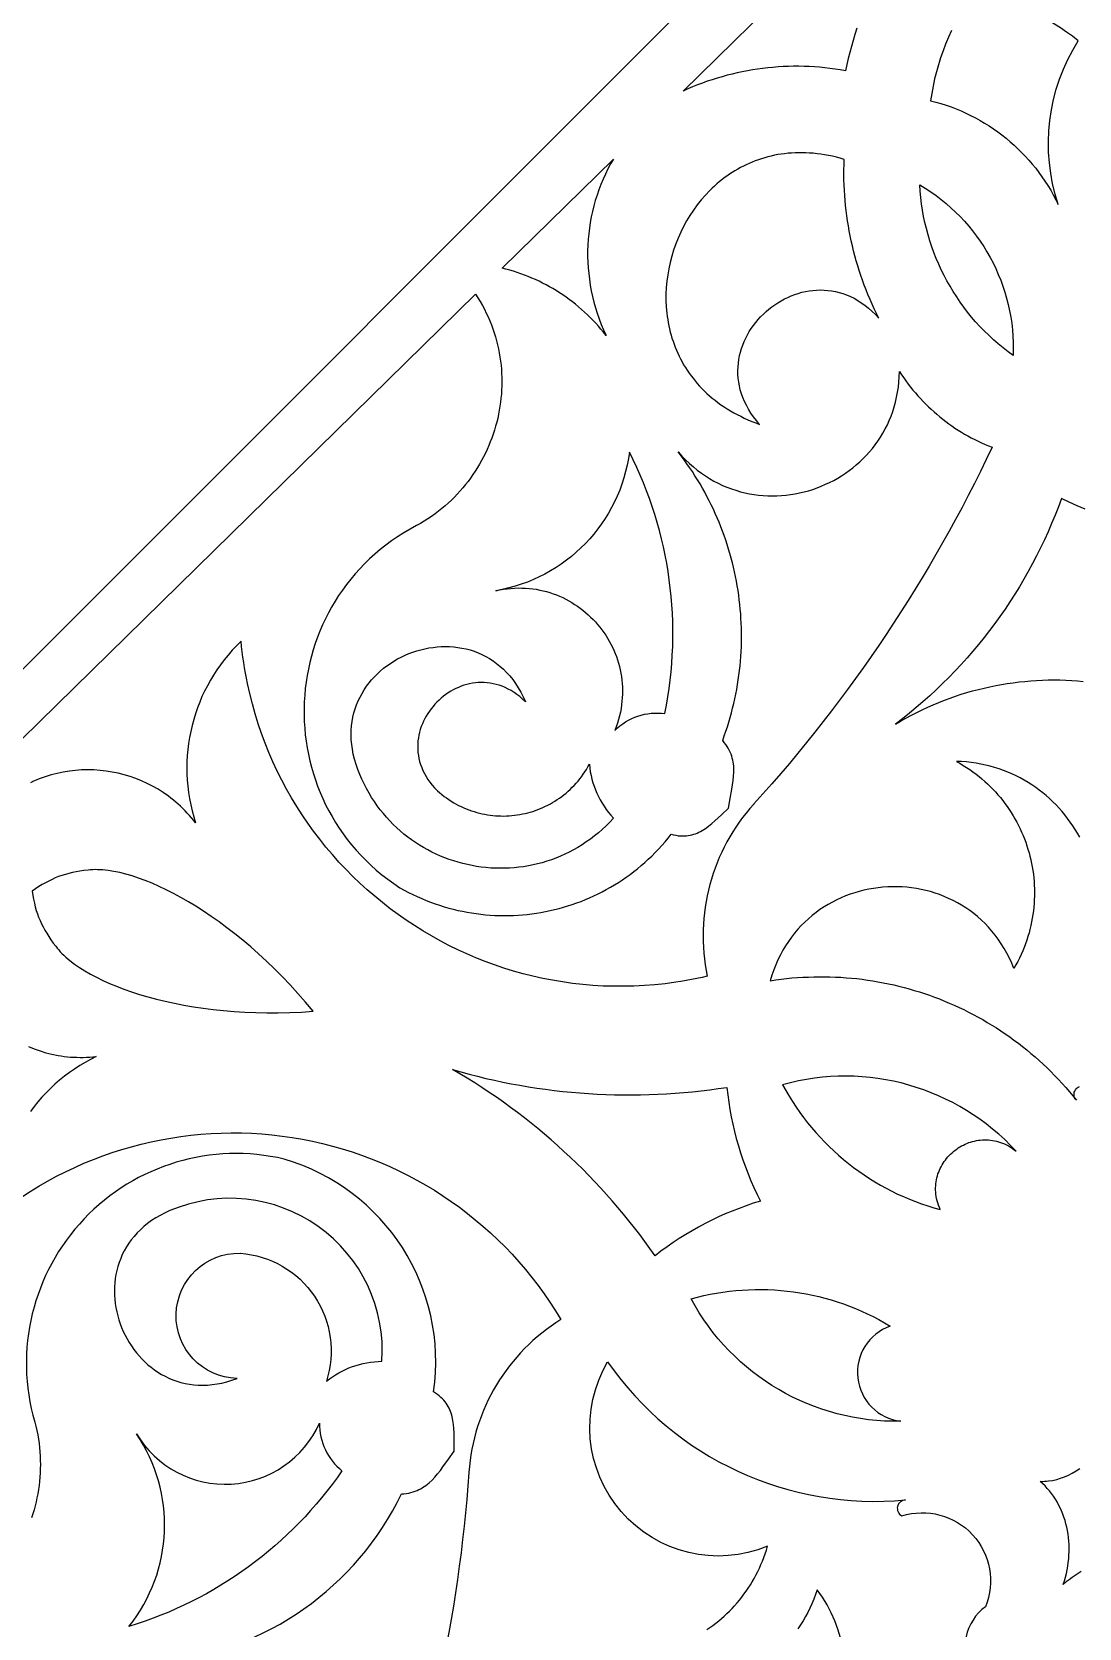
# Model space of a CAD drawing. Extents: x -3069 to -2029, y 258 to 1298.
# Drawn here: x -2711.5 to -2603.4, y 770.9 to 935.6 of the extents above; entities that cross this region are included whole.
import ezdxf

# ---------------------------------------------------------------- set-up
doc = ezdxf.new("R2010")
doc.units = 0
doc.layers.add('LAYER_1', color=18, linetype='CONTINUOUS')
doc.layers.add('LAYER_2', color=174, linetype='CONTINUOUS')

msp = doc.modelspace()

# ---------------------------------------------------------------- linework, layer by layer
at = {"layer": 'LAYER_1'}
for points in [[(-2626.33, 935.99), (-2626.53, 935.37), (-2626.72, 934.75), (-2626.9, 934.12), (-2627.07, 933.5), (-2627.22, 932.87), (-2627.37, 932.24), (-2627.51, 931.61), (-2628.04, 931.7), (-2628.58, 931.78), (-2629.11, 931.86), (-2629.64, 931.92), (-2630.18, 931.97), (-2630.72, 932.01), (-2631.25, 932.04), (-2631.79, 932.06), (-2632.32, 932.07), (-2632.86, 932.07), (-2633.39, 932.06), (-2633.93, 932.04), (-2634.46, 932), (-2635, 931.96), (-2635.53, 931.91), (-2636.06, 931.85), (-2636.59, 931.78), (-2637.12, 931.7), (-2637.64, 931.61), (-2638.17, 931.51), (-2638.69, 931.39), (-2639.21, 931.27), (-2639.73, 931.14), (-2640.25, 931), (-2640.76, 930.85), (-2641.27, 930.69), (-2641.78, 930.52), (-2642.29, 930.34), (-2642.79, 930.15), (-2643.29, 929.95), (-2643.78, 929.74), (-2644.28, 929.52), (-2619.84, 953.49)], [(-2723.44, 852.03), (-2665.72, 908.54), (-2665.47, 908.16), (-2665.24, 907.78), (-2665.01, 907.39), (-2664.8, 907), (-2664.61, 906.6), (-2664.42, 906.2), (-2664.24, 905.8), (-2664.08, 905.39), (-2663.93, 904.98), (-2663.79, 904.57), (-2663.66, 904.16), (-2663.55, 903.74), (-2663.44, 903.32), (-2663.35, 902.9), (-2663.26, 902.48), (-2663.19, 902.06), (-2663.13, 901.64), (-2663.08, 901.21), (-2663.05, 900.79), (-2663.02, 900.36), (-2663, 899.94), (-2663, 899.51), (-2663, 899.09), (-2663.02, 898.67), (-2663.05, 898.24), (-2663.09, 897.82), (-2663.14, 897.4), (-2663.19, 896.98), (-2663.26, 896.56), (-2663.34, 896.15), (-2663.43, 895.73), (-2663.53, 895.32), (-2663.64, 894.91), (-2663.77, 894.5), (-2663.9, 894.1), (-2664.04, 893.7), (-2664.19, 893.3), (-2664.35, 892.91), (-2664.52, 892.52), (-2664.7, 892.14), (-2664.89, 891.76), (-2665.09, 891.38), (-2665.3, 891.01), (-2665.52, 890.64), (-2665.75, 890.28), (-2665.98, 889.92), (-2666.23, 889.57), (-2666.49, 889.22), (-2666.75, 888.89), (-2667.03, 888.55), (-2667.31, 888.23), (-2667.6, 887.91), (-2667.9, 887.59), (-2668.21, 887.29), (-2668.53, 886.99), (-2668.86, 886.7), (-2669.2, 886.41), (-2669.54, 886.14), (-2669.9, 885.87), (-2670.26, 885.61), (-2670.63, 885.36), (-2671.01, 885.12), (-2671.4, 884.89), (-2671.8, 884.67), (-2672.47, 884.3), (-2673.13, 883.91), (-2673.77, 883.5), (-2674.39, 883.08), (-2674.99, 882.64), (-2675.57, 882.18), (-2676.13, 881.71), (-2676.66, 881.22), (-2677.18, 880.72), (-2677.68, 880.21), (-2678.15, 879.68), (-2678.61, 879.13), (-2679.05, 878.58), (-2679.46, 878.01), (-2679.86, 877.44), (-2680.23, 876.85), (-2680.58, 876.25), (-2680.92, 875.64), (-2681.23, 875.03), (-2681.52, 874.4), (-2681.79, 873.77), (-2682.04, 873.13), (-2682.27, 872.49), (-2682.48, 871.84), (-2682.67, 871.18), (-2682.83, 870.52), (-2682.98, 869.85), (-2683.11, 869.18), (-2683.21, 868.51), (-2683.3, 867.83), (-2683.36, 867.15), (-2683.4, 866.47), (-2683.42, 865.79), (-2683.42, 865.11), (-2683.4, 864.43), (-2683.36, 863.75), (-2683.3, 863.07), (-2683.21, 862.39), (-2683.11, 861.72), (-2682.98, 861.05), (-2682.83, 860.38), (-2682.66, 859.71), (-2682.47, 859.05), (-2682.26, 858.4), (-2682.03, 857.75), (-2681.77, 857.11), (-2681.5, 856.47), (-2681.2, 855.85), (-2680.88, 855.23), (-2680.54, 854.62), (-2680.18, 854.01), (-2679.8, 853.42), (-2679.4, 852.84), (-2678.97, 852.27), (-2678.52, 851.71), (-2678.06, 851.16), (-2677.57, 850.63), (-2677.05, 850.11), (-2676.52, 849.6), (-2675.97, 849.1), (-2675.39, 848.62), (-2674.79, 848.16), (-2674.17, 847.71), (-2673.53, 847.28), (-2673.08, 847.04), (-2672.64, 846.8), (-2672.19, 846.58), (-2671.74, 846.36), (-2671.28, 846.16), (-2670.82, 845.97), (-2670.36, 845.79), (-2669.89, 845.62), (-2669.43, 845.46), (-2668.96, 845.32), (-2668.49, 845.18), (-2668.02, 845.06), (-2667.54, 844.94), (-2667.07, 844.84), (-2666.59, 844.75), (-2666.12, 844.67), (-2665.64, 844.6), (-2665.16, 844.54), (-2664.68, 844.49), (-2664.2, 844.45), (-2663.72, 844.42), (-2663.24, 844.41), (-2662.76, 844.4), (-2662.28, 844.4), (-2661.8, 844.42), (-2661.33, 844.44), (-2660.85, 844.48), (-2660.37, 844.52), (-2659.9, 844.58), (-2659.43, 844.65), (-2658.96, 844.72), (-2658.49, 844.81), (-2658.02, 844.91), (-2657.55, 845.02), (-2657.09, 845.13), (-2656.63, 845.26), (-2656.17, 845.4), (-2655.72, 845.55), (-2655.27, 845.7), (-2654.82, 845.87), (-2654.37, 846.05), (-2653.93, 846.24), (-2653.49, 846.43), (-2653.06, 846.64), (-2652.63, 846.86), (-2652.21, 847.08), (-2651.79, 847.32), (-2651.37, 847.57), (-2650.96, 847.82), (-2650.55, 848.09), (-2650.15, 848.36), (-2649.76, 848.65), (-2649.37, 848.94), (-2648.98, 849.24), (-2648.61, 849.56), (-2648.23, 849.88), (-2647.87, 850.21), (-2647.51, 850.55), (-2647.16, 850.9), (-2646.81, 851.26), (-2646.47, 851.63), (-2646.14, 852.01), (-2645.82, 852.39), (-2645.5, 852.79), (-2645.26, 852.73), (-2645.02, 852.69), (-2644.79, 852.65), (-2644.57, 852.63), (-2644.35, 852.62), (-2644.14, 852.63), (-2643.94, 852.64), (-2643.74, 852.66), (-2643.55, 852.69), (-2643.36, 852.74), (-2643.17, 852.79), (-2642.99, 852.85), (-2642.82, 852.92), (-2642.64, 853), (-2642.47, 853.09), (-2642.3, 853.19), (-2641.97, 853.4), (-2641.64, 853.64), (-2641.32, 853.9), (-2640.99, 854.18), (-2640.32, 854.81), (-2639.6, 855.48), (-2639.42, 856.49), (-2639.24, 857.44), (-2639.16, 857.9), (-2639.1, 858.35), (-2639.06, 858.78), (-2639.04, 859.21), (-2639.04, 859.63), (-2639.05, 859.84), (-2639.08, 860.05), (-2639.11, 860.25), (-2639.15, 860.46), (-2639.2, 860.66), (-2639.26, 860.86), (-2639.33, 861.07), (-2639.42, 861.27), (-2639.51, 861.47), (-2639.62, 861.67), (-2639.74, 861.87), (-2639.88, 862.07), (-2640.03, 862.28), (-2640.19, 862.48), (-2640.02, 862.95), (-2639.85, 863.43), (-2639.7, 863.9), (-2639.55, 864.38), (-2639.41, 864.86), (-2639.28, 865.34), (-2639.16, 865.82), (-2639.04, 866.3), (-2638.93, 866.78), (-2638.83, 867.26), (-2638.74, 867.75), (-2638.66, 868.24), (-2638.58, 868.72), (-2638.51, 869.21), (-2638.45, 869.7), (-2638.4, 870.18), (-2638.35, 870.67), (-2638.32, 871.16), (-2638.29, 871.65), (-2638.26, 872.14), (-2638.25, 872.62), (-2638.24, 873.11), (-2638.25, 873.6), (-2638.25, 874.09), (-2638.27, 874.58), (-2638.3, 875.06), (-2638.33, 875.55), (-2638.37, 876.03), (-2638.42, 876.52), (-2638.47, 877), (-2638.53, 877.48), (-2638.6, 877.97), (-2638.68, 878.45), (-2638.77, 878.93), (-2638.86, 879.4), (-2638.96, 879.88), (-2639.07, 880.35), (-2639.19, 880.83), (-2639.31, 881.3), (-2639.44, 881.77), (-2639.58, 882.24), (-2639.72, 882.7), (-2639.88, 883.17), (-2640.04, 883.63), (-2640.2, 884.09), (-2640.38, 884.54), (-2640.56, 885), (-2640.75, 885.45), (-2640.95, 885.9), (-2641.15, 886.35), (-2641.37, 886.79), (-2641.58, 887.23), (-2641.81, 887.67), (-2642.05, 888.1), (-2642.29, 888.53), (-2642.53, 888.96), (-2642.79, 889.39), (-2643.05, 889.81), (-2643.32, 890.23), (-2643.6, 890.64), (-2643.88, 891.05), (-2644.18, 891.46), (-2644.47, 891.86), (-2644.78, 892.26), (-2644.41, 891.84), (-2644.02, 891.44), (-2643.63, 891.07), (-2643.22, 890.72), (-2642.81, 890.38), (-2642.39, 890.07), (-2641.97, 889.78), (-2641.54, 889.51), (-2641.1, 889.26), (-2640.65, 889.03), (-2640.2, 888.81), (-2639.75, 888.62), (-2639.29, 888.45), (-2638.83, 888.3), (-2638.36, 888.16), (-2637.9, 888.04), (-2637.42, 887.95), (-2636.95, 887.87), (-2636.48, 887.8), (-2636, 887.76), (-2635.53, 887.73), (-2635.06, 887.73), (-2634.58, 887.73), (-2634.11, 887.76), (-2633.64, 887.8), (-2633.17, 887.86), (-2632.71, 887.94), (-2632.24, 888.03), (-2631.78, 888.14), (-2631.33, 888.26), (-2630.88, 888.4), (-2630.44, 888.56), (-2630, 888.73), (-2629.56, 888.92), (-2629.14, 889.12), (-2628.72, 889.33), (-2628.31, 889.56), (-2627.91, 889.81), (-2627.51, 890.07), (-2627.13, 890.34), (-2626.75, 890.63), (-2626.39, 890.93), (-2626.03, 891.24), (-2625.69, 891.57), (-2625.36, 891.91), (-2625.04, 892.26), (-2624.73, 892.62), (-2624.44, 893), (-2624.16, 893.39), (-2623.89, 893.79), (-2623.64, 894.2), (-2623.4, 894.63), (-2623.18, 895.07), (-2622.98, 895.51), (-2622.79, 895.97), (-2622.62, 896.44), (-2622.47, 896.92), (-2622.33, 897.41), (-2622.22, 897.91), (-2622.12, 898.42), (-2622.04, 898.94), (-2621.98, 899.47), (-2621.95, 900.01), (-2621.93, 900.56), (-2621.71, 900.23), (-2621.49, 899.91), (-2621.26, 899.59), (-2621.03, 899.27), (-2620.79, 898.96), (-2620.54, 898.65), (-2620.29, 898.35), (-2620.03, 898.06), (-2619.76, 897.77), (-2619.49, 897.48), (-2619.22, 897.21), (-2618.94, 896.93), (-2618.66, 896.66), (-2618.36, 896.4), (-2618.07, 896.15), (-2617.77, 895.9), (-2617.46, 895.65), (-2617.15, 895.41), (-2616.84, 895.18), (-2616.52, 894.95), (-2616.2, 894.73), (-2615.87, 894.52), (-2615.53, 894.31), (-2615.2, 894.11), (-2614.86, 893.92), (-2614.51, 893.73), (-2614.16, 893.55), (-2613.81, 893.37), (-2613.45, 893.21), (-2613.09, 893.04), (-2612.73, 892.89), (-2612.36, 892.74), (-2612.96, 891.49), (-2613.57, 890.24), (-2614.19, 889), (-2614.83, 887.76), (-2615.47, 886.53), (-2616.13, 885.3), (-2616.8, 884.09), (-2617.47, 882.88), (-2618.16, 881.67), (-2618.87, 880.47), (-2619.58, 879.28), (-2620.3, 878.1), (-2621.03, 876.92), (-2621.78, 875.75), (-2622.53, 874.58), (-2623.3, 873.42), (-2624.07, 872.27), (-2624.86, 871.13), (-2625.66, 870), (-2626.47, 868.87), (-2627.29, 867.75), (-2628.11, 866.63), (-2628.95, 865.53), (-2629.8, 864.43), (-2630.66, 863.34), (-2631.53, 862.26), (-2632.41, 861.18), (-2633.3, 860.11), (-2634.2, 859.06), (-2635.11, 858), (-2636.04, 856.96), (-2636.97, 855.93), (-2636.97, 855.91), (-2637.38, 855.45), (-2637.76, 854.99), (-2638.13, 854.51), (-2638.49, 854.03), (-2638.83, 853.53), (-2639.15, 853.03), (-2639.46, 852.52), (-2639.75, 852), (-2640.03, 851.47), (-2640.29, 850.94), (-2640.54, 850.4), (-2640.77, 849.85), (-2640.98, 849.29), (-2641.17, 848.74), (-2641.35, 848.17), (-2641.52, 847.6), (-2641.66, 847.03), (-2641.79, 846.45), (-2641.9, 845.87), (-2642, 845.28), (-2642.08, 844.7), (-2642.14, 844.11), (-2642.18, 843.51), (-2642.21, 842.92), (-2642.22, 842.32), (-2642.21, 841.72), (-2642.18, 841.13), (-2642.14, 840.53), (-2642.07, 839.93), (-2641.99, 839.33), (-2641.9, 838.73), (-2641.78, 838.14), (-2642.32, 838.01), (-2642.87, 837.9), (-2643.41, 837.79), (-2643.95, 837.69), (-2644.5, 837.6), (-2645.04, 837.52), (-2646.12, 837.37), (-2647.2, 837.26), (-2648.28, 837.17), (-2649.35, 837.12), (-2650.42, 837.1), (-2651.49, 837.1), (-2652.55, 837.13), (-2653.6, 837.2), (-2654.65, 837.29), (-2655.69, 837.4), (-2656.73, 837.55), (-2657.76, 837.72), (-2658.78, 837.92), (-2659.79, 838.15), (-2660.8, 838.4), (-2661.79, 838.68), (-2662.78, 838.98), (-2663.75, 839.31), (-2664.72, 839.67), (-2665.68, 840.04), (-2666.62, 840.45), (-2667.55, 840.87), (-2668.47, 841.32), (-2669.38, 841.8), (-2670.27, 842.3), (-2671.15, 842.81), (-2672.02, 843.36), (-2672.87, 843.92), (-2673.71, 844.51), (-2674.53, 845.11), (-2675.34, 845.74), (-2676.13, 846.39), (-2676.9, 847.06), (-2677.66, 847.75), (-2678.4, 848.45), (-2679.12, 849.18), (-2679.82, 849.93), (-2680.5, 850.69), (-2681.17, 851.48), (-2681.81, 852.28), (-2682.44, 853.1), (-2683.04, 853.94), (-2683.62, 854.79), (-2684.18, 855.66), (-2684.72, 856.55), (-2685.23, 857.45), (-2685.72, 858.37), (-2686.19, 859.31), (-2686.64, 860.26), (-2687.06, 861.22), (-2687.45, 862.2), (-2687.82, 863.2), (-2688.16, 864.2), (-2688.48, 865.23), (-2688.77, 866.26), (-2689.04, 867.31), (-2689.27, 868.37), (-2689.38, 868.9), (-2689.48, 869.44), (-2689.57, 869.98), (-2689.66, 870.52), (-2689.74, 871.07), (-2689.81, 871.62), (-2689.88, 872.17), (-2689.93, 872.72), (-2690.4, 872.26), (-2690.84, 871.79), (-2691.27, 871.3), (-2691.67, 870.8), (-2692.06, 870.29), (-2692.43, 869.77), (-2692.78, 869.23), (-2693.1, 868.69), (-2693.41, 868.13), (-2693.7, 867.57), (-2693.97, 867), (-2694.21, 866.42), (-2694.44, 865.83), (-2694.64, 865.23), (-2694.83, 864.63), (-2694.99, 864.02), (-2695.13, 863.41), (-2695.26, 862.79), (-2695.35, 862.17), (-2695.43, 861.54), (-2695.49, 860.91), (-2695.52, 860.28), (-2695.53, 859.65), (-2695.52, 859.02), (-2695.49, 858.38), (-2695.44, 857.75), (-2695.36, 857.11), (-2695.26, 856.48), (-2695.13, 855.85), (-2694.99, 855.22), (-2694.82, 854.59), (-2694.63, 853.97), (-2694.83, 854.23), (-2695.05, 854.49), (-2695.27, 854.74), (-2695.49, 854.99), (-2695.72, 855.23), (-2695.95, 855.46), (-2696.19, 855.69), (-2696.43, 855.91), (-2696.68, 856.12), (-2696.93, 856.33), (-2697.18, 856.53), (-2697.44, 856.72), (-2697.97, 857.09), (-2698.51, 857.44), (-2699.07, 857.75), (-2699.64, 858.04), (-2700.22, 858.31), (-2700.81, 858.54), (-2701.4, 858.75), (-2702.01, 858.93), (-2702.62, 859.09), (-2703.24, 859.21), (-2703.87, 859.31), (-2704.5, 859.38), (-2705.13, 859.43), (-2705.76, 859.44), (-2706.4, 859.43), (-2707.03, 859.38), (-2707.66, 859.31), (-2708.3, 859.21), (-2708.92, 859.08), (-2709.55, 858.92), (-2709.86, 858.83), (-2710.17, 858.73), (-2710.48, 858.62), (-2710.78, 858.51), (-2711.09, 858.39), (-2711.39, 858.26), (-2711.69, 858.12)], [(-2602.76, 886.34), (-2603.58, 886.69), (-2604.4, 887.06), (-2605.2, 887.45), (-2605.52, 886.58), (-2605.86, 885.72), (-2606.21, 884.87), (-2606.58, 884.03), (-2606.96, 883.19), (-2607.35, 882.36), (-2607.76, 881.54), (-2608.18, 880.73), (-2608.62, 879.93), (-2609.07, 879.13), (-2609.54, 878.35), (-2610.02, 877.57), (-2610.52, 876.8), (-2611.02, 876.04), (-2611.55, 875.29), (-2612.08, 874.55), (-2612.63, 873.82), (-2613.19, 873.1), (-2613.76, 872.39), (-2614.35, 871.69), (-2614.95, 871), (-2615.56, 870.32), (-2616.19, 869.65), (-2616.83, 868.99), (-2617.48, 868.35), (-2618.14, 867.71), (-2618.81, 867.09), (-2619.5, 866.48), (-2620.19, 865.88), (-2620.9, 865.29), (-2621.62, 864.72), (-2622.35, 864.15), (-2621.81, 864.48), (-2621.26, 864.79), (-2620.7, 865.09), (-2620.14, 865.37), (-2619.58, 865.65), (-2619.01, 865.91), (-2618.44, 866.16), (-2617.87, 866.4), (-2617.29, 866.63), (-2616.71, 866.85), (-2616.13, 867.05), (-2615.54, 867.24), (-2614.96, 867.42), (-2614.37, 867.59), (-2613.77, 867.75), (-2613.18, 867.89), (-2612.58, 868.03), (-2611.99, 868.15), (-2611.39, 868.26), (-2610.79, 868.36), (-2610.18, 868.44), (-2609.58, 868.52), (-2608.98, 868.58), (-2608.37, 868.63), (-2607.77, 868.67), (-2607.16, 868.7), (-2606.56, 868.72), (-2605.96, 868.72), (-2605.35, 868.72), (-2604.75, 868.7), (-2604.14, 868.67), (-2603.54, 868.63), (-2602.94, 868.57)], [(-2603.31, 852.5), (-2603.54, 852.9), (-2603.78, 853.3), (-2604.02, 853.68), (-2604.29, 854.06), (-2604.56, 854.43), (-2604.84, 854.79), (-2605.13, 855.15), (-2605.44, 855.49), (-2605.75, 855.83), (-2606.08, 856.15), (-2606.42, 856.47), (-2606.76, 856.78), (-2607.12, 857.07), (-2607.49, 857.36), (-2607.86, 857.63), (-2608.25, 857.89), (-2608.64, 858.15), (-2609.04, 858.38), (-2609.46, 858.61), (-2609.88, 858.82), (-2610.31, 859.03), (-2610.74, 859.21), (-2611.19, 859.39), (-2611.64, 859.55), (-2612.1, 859.69), (-2612.57, 859.83), (-2613.05, 859.94), (-2613.53, 860.04), (-2614.02, 860.13), (-2614.52, 860.2), (-2615.02, 860.26), (-2615.53, 860.29), (-2616.04, 860.32), (-2615.69, 860.12), (-2615.34, 859.91), (-2615, 859.69), (-2614.67, 859.47), (-2614.34, 859.24), (-2614.02, 859), (-2613.71, 858.76), (-2613.41, 858.51), (-2613.12, 858.25), (-2612.83, 857.99), (-2612.55, 857.72), (-2612.28, 857.44), (-2612.01, 857.16), (-2611.76, 856.87), (-2611.51, 856.58), (-2611.27, 856.28), (-2611.03, 855.97), (-2610.81, 855.66), (-2610.59, 855.35), (-2610.39, 855.03), (-2610.19, 854.7), (-2610, 854.38), (-2609.81, 854.04), (-2609.64, 853.71), (-2609.47, 853.37), (-2609.31, 853.02), (-2609.17, 852.68), (-2609.03, 852.32), (-2608.89, 851.97), (-2608.77, 851.61), (-2608.66, 851.25), (-2608.55, 850.89), (-2608.45, 850.53), (-2608.37, 850.16), (-2608.29, 849.79), (-2608.22, 849.42), (-2608.16, 849.05), (-2608.1, 848.67), (-2608.06, 848.3), (-2608.03, 847.92), (-2608, 847.54), (-2607.99, 847.16), (-2607.98, 846.78), (-2607.98, 846.4), (-2608, 846.02), (-2608.02, 845.64), (-2608.05, 845.26), (-2608.09, 844.88), (-2608.14, 844.5), (-2608.21, 844.12), (-2608.28, 843.74), (-2608.36, 843.36), (-2608.45, 842.98), (-2608.55, 842.61), (-2608.66, 842.23), (-2608.78, 841.86), (-2608.91, 841.49), (-2609.05, 841.12), (-2609.2, 840.75), (-2609.36, 840.38), (-2609.53, 840.02), (-2609.71, 839.66), (-2609.9, 839.3), (-2610.1, 838.95), (-2610.33, 839.5), (-2610.57, 840.02), (-2610.83, 840.53), (-2611.11, 841.02), (-2611.41, 841.5), (-2611.72, 841.95), (-2612.04, 842.39), (-2612.38, 842.8), (-2612.73, 843.2), (-2613.09, 843.58), (-2613.47, 843.94), (-2613.86, 844.29), (-2614.26, 844.61), (-2614.67, 844.92), (-2615.09, 845.21), (-2615.52, 845.48), (-2615.95, 845.73), (-2616.4, 845.97), (-2616.85, 846.18), (-2617.31, 846.38), (-2617.78, 846.56), (-2618.25, 846.72), (-2618.72, 846.87), (-2619.21, 846.99), (-2619.69, 847.1), (-2620.18, 847.19), (-2620.67, 847.27), (-2621.16, 847.32), (-2621.66, 847.36), (-2622.15, 847.38), (-2622.65, 847.38), (-2623.14, 847.36), (-2623.64, 847.33), (-2624.13, 847.28), (-2624.62, 847.21), (-2625.11, 847.12), (-2625.6, 847.02), (-2626.08, 846.9), (-2626.55, 846.76), (-2627.03, 846.6), (-2627.49, 846.43), (-2627.95, 846.23), (-2628.4, 846.03), (-2628.85, 845.8), (-2629.29, 845.56), (-2629.72, 845.29), (-2630.14, 845.02), (-2630.55, 844.72), (-2630.94, 844.41), (-2631.33, 844.08), (-2631.71, 843.73), (-2632.07, 843.37), (-2632.42, 842.99), (-2632.76, 842.59), (-2633.09, 842.17), (-2633.4, 841.74), (-2633.69, 841.29), (-2633.97, 840.83), (-2634.23, 840.34), (-2634.48, 839.84), (-2634.7, 839.33), (-2634.91, 838.79), (-2635.1, 838.24), (-2635.27, 837.68), (-2634.71, 837.76), (-2634.15, 837.84), (-2633.59, 837.9), (-2633.03, 837.96), (-2632.46, 838), (-2631.9, 838.04), (-2631.34, 838.06), (-2630.78, 838.08), (-2630.22, 838.09), (-2629.66, 838.09), (-2629.11, 838.08), (-2628.55, 838.06), (-2627.99, 838.03), (-2627.44, 837.99), (-2626.89, 837.94), (-2626.34, 837.89), (-2625.79, 837.82), (-2625.24, 837.75), (-2624.69, 837.67), (-2624.15, 837.57), (-2623.6, 837.47), (-2623.06, 837.36), (-2622.52, 837.24), (-2621.99, 837.12), (-2621.46, 836.98), (-2620.92, 836.84), (-2620.4, 836.68), (-2619.87, 836.52), (-2619.35, 836.35), (-2618.83, 836.17), (-2618.31, 835.98), (-2617.8, 835.79), (-2617.29, 835.58), (-2616.78, 835.37), (-2616.28, 835.15), (-2615.78, 834.92), (-2615.28, 834.69), (-2614.79, 834.44), (-2614.3, 834.19), (-2613.81, 833.93), (-2613.33, 833.66), (-2612.86, 833.38), (-2612.39, 833.09), (-2611.92, 832.8), (-2611.46, 832.5), (-2611, 832.19), (-2610.54, 831.87), (-2610.1, 831.55), (-2609.65, 831.22), (-2609.21, 830.88), (-2608.78, 830.53), (-2608.35, 830.18), (-2607.93, 829.81), (-2607.51, 829.44), (-2607.1, 829.07), (-2606.69, 828.68), (-2606.29, 828.29), (-2605.9, 827.89), (-2605.51, 827.48), (-2605.13, 827.07), (-2604.75, 826.65), (-2604.38, 826.22), (-2604.02, 825.78), (-2603.66, 825.34), (-2603.77, 825.47), (-2603.84, 825.6), (-2603.88, 825.74), (-2603.9, 825.88), (-2603.89, 826.02), (-2603.87, 826.16), (-2603.82, 826.29), (-2603.75, 826.41), (-2603.67, 826.52), (-2603.57, 826.61), (-2603.46, 826.69), (-2603.33, 826.75)], [(-2711.9, 830.87), (-2711.31, 830.63), (-2710.7, 830.43), (-2710.09, 830.24), (-2709.47, 830.09), (-2708.83, 829.97), (-2708.52, 829.91), (-2708.19, 829.87), (-2707.87, 829.83), (-2707.55, 829.8), (-2707.22, 829.78), (-2706.89, 829.77), (-2706.56, 829.76), (-2706.23, 829.76), (-2705.9, 829.77), (-2705.57, 829.79), (-2705.23, 829.81), (-2704.9, 829.84), (-2705.48, 829.55), (-2706.05, 829.24), (-2706.6, 828.91), (-2707.15, 828.56), (-2707.67, 828.19), (-2708.18, 827.81), (-2708.68, 827.41), (-2709.16, 826.99), (-2709.63, 826.56), (-2710.07, 826.12), (-2710.51, 825.65), (-2710.92, 825.18), (-2711.32, 824.69), (-2711.7, 824.19)], [(-2603.15, 776.69), (-2603.47, 776.49), (-2603.78, 776.29), (-2604.09, 776.07), (-2604.4, 775.84), (-2604.7, 775.61), (-2605.01, 775.36), (-2604.89, 775.74), (-2604.78, 776.11), (-2604.69, 776.49), (-2604.61, 776.86), (-2604.54, 777.24), (-2604.49, 777.62), (-2604.45, 777.99), (-2604.42, 778.37), (-2604.4, 778.74), (-2604.4, 779.11), (-2604.41, 779.48), (-2604.43, 779.84), (-2604.47, 780.21), (-2604.52, 780.56), (-2604.58, 780.92), (-2604.65, 781.27), (-2604.73, 781.62), (-2604.83, 781.96), (-2604.94, 782.29), (-2605.06, 782.62), (-2605.19, 782.95), (-2605.33, 783.26), (-2605.49, 783.58), (-2605.65, 783.88), (-2605.83, 784.17), (-2606.02, 784.46), (-2606.22, 784.74), (-2606.43, 785.01), (-2606.66, 785.27), (-2606.89, 785.52), (-2607.14, 785.76), (-2607.39, 785.99), (-2607.17, 785.99), (-2606.96, 786), (-2606.74, 786.01), (-2606.53, 786.04), (-2606.11, 786.1), (-2605.69, 786.2), (-2605.28, 786.32), (-2604.87, 786.47), (-2604.47, 786.65), (-2604.08, 786.85), (-2603.69, 787.07), (-2603.31, 787.32)]]:
    msp.add_lwpolyline(points, dxfattribs=at)
for points in [[(-2616.56, 935.77), (-2616.87, 935.08), (-2617.16, 934.37), (-2617.43, 933.66), (-2617.68, 932.95), (-2617.91, 932.22), (-2618.11, 931.49), (-2618.3, 930.76), (-2618.46, 930.01), (-2618.6, 929.27), (-2618.71, 928.52), (-2618.17, 928.38), (-2617.64, 928.23), (-2617.11, 928.06), (-2616.59, 927.87), (-2616.08, 927.68), (-2615.57, 927.46), (-2615.07, 927.24), (-2614.58, 927), (-2614.09, 926.75), (-2613.61, 926.49), (-2613.14, 926.21), (-2612.68, 925.92), (-2612.23, 925.62), (-2611.78, 925.3), (-2611.35, 924.98), (-2610.92, 924.64), (-2610.5, 924.29), (-2610.09, 923.93), (-2609.7, 923.56), (-2609.31, 923.18), (-2608.93, 922.78), (-2608.56, 922.38), (-2608.21, 921.96), (-2607.86, 921.54), (-2607.53, 921.11), (-2607.21, 920.66), (-2606.9, 920.21), (-2606.6, 919.75), (-2606.31, 919.27), (-2606.04, 918.79), (-2605.78, 918.3), (-2605.53, 917.8, -0.224974), (-2603.46, 934.71, 0.118726), (-2614.29, 939.71)], [(-2715.18, 813.47, -0.453995), (-2656.9, 802.7, 0.240725), (-2666.4, 786.93), (-2666.41, 786.91, -0.074077), (-2675.94, 743.67)], [(-2698.03, 767.39, 0.260478), (-2673.37, 784.7), (-2673.11, 784.72), (-2672.86, 784.75), (-2672.62, 784.79), (-2672.39, 784.85), (-2672.17, 784.91), (-2671.96, 784.98), (-2671.75, 785.06), (-2671.56, 785.15), (-2671.37, 785.24), (-2671.19, 785.35), (-2671.01, 785.46), (-2670.84, 785.58), (-2670.68, 785.71), (-2670.52, 785.84), (-2670.21, 786.13), (-2669.92, 786.44), (-2669.63, 786.77), (-2669.35, 787.13), (-2669.08, 787.5), (-2668.51, 788.29), (-2667.91, 789.12), (-2667.92, 790.1), (-2667.93, 790.57), (-2667.94, 791.02), (-2667.96, 791.45), (-2667.99, 791.87), (-2668.05, 792.27), (-2668.12, 792.66), (-2668.17, 792.84), (-2668.23, 793.03), (-2668.29, 793.21), (-2668.36, 793.38), (-2668.44, 793.56), (-2668.53, 793.73), (-2668.63, 793.89), (-2668.74, 794.06), (-2668.86, 794.21), (-2668.99, 794.37), (-2669.14, 794.52), (-2669.29, 794.67), (-2669.46, 794.82), (-2669.64, 794.96), (-2669.84, 795.1), (-2670.05, 795.23, 0.373134), (-2685.47, 819.26, 0.574165), (-2711.25, 792.12), (-2711.13, 791.68), (-2711.03, 791.24), (-2710.94, 790.8), (-2710.87, 790.36), (-2710.8, 789.92), (-2710.75, 789.48), (-2710.71, 789.04), (-2710.68, 788.6), (-2710.67, 788.16), (-2710.66, 787.73), (-2710.67, 787.29), (-2710.68, 786.86), (-2710.71, 786.42), (-2710.75, 785.99), (-2710.8, 785.57), (-2710.86, 785.14), (-2710.93, 784.72), (-2711.02, 784.29), (-2711.11, 783.88), (-2711.21, 783.46), (-2711.32, 783.05), (-2711.45, 782.64), (-2711.58, 782.24)], [(-2641.82, 770.69), (-2641.51, 770.9), (-2641.2, 771.12), (-2640.9, 771.35), (-2640.6, 771.59), (-2640.31, 771.83), (-2640.03, 772.08), (-2639.75, 772.34), (-2639.48, 772.61), (-2639.21, 772.88), (-2638.96, 773.16), (-2638.7, 773.45), (-2638.46, 773.74), (-2638.22, 774.04), (-2637.99, 774.35), (-2637.76, 774.66), (-2637.54, 774.98), (-2637.33, 775.31), (-2637.13, 775.64), (-2636.94, 775.98), (-2636.75, 776.33), (-2636.57, 776.68), (-2636.4, 777.03), (-2636.24, 777.4), (-2636.09, 777.76), (-2635.95, 778.14), (-2635.81, 778.52), (-2635.68, 778.9), (-2635.57, 779.29, -0.719328), (-2652.07, 798.33, 0.270929), (-2621.3, 784.08, 0.777705), (-2621.68, 782.43, -0.636132), (-2613.04, 773.06, 0.862472), (-2608.16, 763.88, -0.153049)], [(-2639.97, 752.4, 0.578149), (-2630.42, 774.81), (-2630.59, 774.32), (-2630.77, 773.84), (-2630.97, 773.37), (-2631.18, 772.91), (-2631.4, 772.46), (-2631.63, 772.03), (-2631.88, 771.6), (-2632.14, 771.19), (-2632.41, 770.79)]]:
    msp.add_lwpolyline(points, format="xyb", dxfattribs=at)
for points in [[(-2627.64, 922.46), (-2628.05, 922.58), (-2628.45, 922.68), (-2628.86, 922.78), (-2629.26, 922.86), (-2629.66, 922.94), (-2630.05, 923), (-2630.44, 923.05), (-2630.83, 923.09), (-2631.21, 923.12), (-2631.59, 923.14), (-2631.97, 923.15), (-2632.34, 923.15), (-2632.71, 923.14), (-2633.07, 923.12), (-2633.44, 923.09), (-2633.79, 923.05), (-2634.14, 923), (-2634.49, 922.95), (-2634.84, 922.88), (-2635.18, 922.81), (-2635.52, 922.72), (-2635.85, 922.63), (-2636.17, 922.53), (-2636.5, 922.43), (-2636.82, 922.31), (-2637.13, 922.19), (-2637.44, 922.05), (-2637.75, 921.91), (-2638.05, 921.77), (-2638.34, 921.61), (-2638.63, 921.45), (-2638.92, 921.28), (-2639.2, 921.11), (-2639.48, 920.93), (-2639.75, 920.74), (-2640.02, 920.55), (-2640.28, 920.35), (-2640.54, 920.14), (-2640.79, 919.93), (-2641.04, 919.71), (-2641.28, 919.48), (-2641.51, 919.25), (-2641.97, 918.78), (-2642.4, 918.28), (-2642.81, 917.77), (-2643.2, 917.23), (-2643.57, 916.68), (-2643.91, 916.12), (-2644.23, 915.54), (-2644.52, 914.95), (-2644.79, 914.34), (-2645.04, 913.73), (-2645.26, 913.1), (-2645.45, 912.47), (-2645.62, 911.83), (-2645.76, 911.18), (-2645.87, 910.53), (-2645.96, 909.88), (-2646.02, 909.22), (-2646.05, 908.56), (-2646.05, 907.9), (-2646.02, 907.24), (-2645.96, 906.59), (-2645.92, 906.26), (-2645.87, 905.93), (-2645.82, 905.61), (-2645.75, 905.29), (-2645.68, 904.96), (-2645.61, 904.64), (-2645.52, 904.32), (-2645.43, 904.01), (-2645.32, 903.69), (-2645.21, 903.38), (-2645.1, 903.07), (-2644.97, 902.76), (-2644.83, 902.46), (-2644.69, 902.16), (-2644.54, 901.86), (-2644.38, 901.56), (-2644.22, 901.27), (-2644.04, 900.98), (-2643.86, 900.69), (-2643.66, 900.41), (-2643.46, 900.13), (-2643.25, 899.86), (-2643.04, 899.59), (-2642.81, 899.32), (-2642.57, 899.06), (-2642.33, 898.8), (-2642.08, 898.55), (-2641.81, 898.3), (-2641.54, 898.06), (-2641.26, 897.82), (-2640.97, 897.59), (-2640.68, 897.36), (-2640.37, 897.14), (-2640.05, 896.92), (-2639.73, 896.71), (-2639.39, 896.51), (-2639.05, 896.31), (-2638.7, 896.12), (-2638.33, 895.94), (-2637.96, 895.76), (-2637.58, 895.59), (-2637.19, 895.42), (-2636.78, 895.26), (-2636.37, 895.11), (-2636.7, 895.5), (-2637, 895.89), (-2637.28, 896.28), (-2637.52, 896.68), (-2637.74, 897.08), (-2637.93, 897.47), (-2638.1, 897.87), (-2638.25, 898.27), (-2638.37, 898.68), (-2638.46, 899.08), (-2638.53, 899.47), (-2638.58, 899.87), (-2638.61, 900.27), (-2638.62, 900.66), (-2638.6, 901.05), (-2638.57, 901.44), (-2638.51, 901.82), (-2638.44, 902.2), (-2638.35, 902.57), (-2638.24, 902.94), (-2638.11, 903.3), (-2637.97, 903.66), (-2637.8, 904.01), (-2637.63, 904.35), (-2637.44, 904.68), (-2637.23, 905.01), (-2637.01, 905.32), (-2636.77, 905.63), (-2636.53, 905.92), (-2636.27, 906.21), (-2635.99, 906.48), (-2635.71, 906.75), (-2635.42, 907), (-2635.11, 907.24), (-2634.8, 907.46), (-2634.48, 907.67), (-2634.15, 907.87), (-2633.81, 908.05), (-2633.46, 908.22), (-2633.11, 908.38), (-2632.75, 908.51), (-2632.39, 908.63), (-2632.02, 908.74), (-2631.64, 908.82), (-2631.26, 908.89), (-2630.88, 908.94), (-2630.5, 908.97), (-2630.11, 908.98), (-2629.72, 908.97), (-2629.33, 908.94), (-2628.94, 908.89), (-2628.55, 908.82), (-2628.16, 908.72), (-2627.77, 908.61), (-2627.39, 908.47), (-2627, 908.3), (-2626.62, 908.12), (-2626.24, 907.9), (-2625.87, 907.67), (-2625.5, 907.4), (-2625.13, 907.11), (-2624.77, 906.8), (-2624.42, 906.46), (-2624.07, 906.08), (-2624.31, 906.56), (-2624.54, 907.04), (-2624.76, 907.52), (-2624.97, 908.01), (-2625.18, 908.5), (-2625.38, 908.99), (-2625.57, 909.48), (-2625.75, 909.98), (-2625.92, 910.48), (-2626.09, 910.98), (-2626.24, 911.49), (-2626.39, 912), (-2626.53, 912.5), (-2626.67, 913.02), (-2626.79, 913.53), (-2626.91, 914.04), (-2627.01, 914.56), (-2627.11, 915.08), (-2627.21, 915.6), (-2627.29, 916.12), (-2627.36, 916.64), (-2627.43, 917.17), (-2627.49, 917.69), (-2627.54, 918.22), (-2627.58, 918.75), (-2627.61, 919.28), (-2627.64, 919.81), (-2627.66, 920.34), (-2627.66, 920.87), (-2627.66, 921.4), (-2627.65, 921.93)], [(-2651.47, 922.5), (-2651.76, 921.99), (-2652.04, 921.47), (-2652.3, 920.95), (-2652.54, 920.41), (-2652.77, 919.88), (-2652.98, 919.33), (-2653.17, 918.78), (-2653.35, 918.22), (-2653.5, 917.66), (-2653.65, 917.09), (-2653.77, 916.52), (-2653.87, 915.95), (-2653.96, 915.37), (-2654.03, 914.79), (-2654.08, 914.21), (-2654.12, 913.62), (-2654.14, 913.03), (-2654.14, 912.44), (-2654.12, 911.85), (-2654.08, 911.26), (-2654.03, 910.67), (-2653.95, 910.08), (-2653.86, 909.49), (-2653.76, 908.9), (-2653.63, 908.32), (-2653.49, 907.73), (-2653.32, 907.15), (-2653.14, 906.57), (-2652.94, 905.99), (-2652.73, 905.42), (-2652.49, 904.85), (-2652.24, 904.28), (-2652.49, 904.61), (-2652.76, 904.92), (-2653.02, 905.24), (-2653.3, 905.54), (-2653.58, 905.84), (-2653.87, 906.13), (-2654.16, 906.42), (-2654.46, 906.7), (-2654.76, 906.97), (-2655.07, 907.24), (-2655.39, 907.5), (-2655.71, 907.75), (-2656.03, 908), (-2656.36, 908.24), (-2656.69, 908.47), (-2657.03, 908.69), (-2657.38, 908.91), (-2657.72, 909.12), (-2658.07, 909.32), (-2658.43, 909.51), (-2658.79, 909.7), (-2659.15, 909.88), (-2659.52, 910.05), (-2659.89, 910.21), (-2660.27, 910.37), (-2660.65, 910.52), (-2661.03, 910.66), (-2661.41, 910.79), (-2661.8, 910.91), (-2662.19, 911.03), (-2662.58, 911.13), (-2662.98, 911.23)], [(-2610.18, 902.21), (-2610.71, 902.6), (-2611.23, 903), (-2611.73, 903.42), (-2612.23, 903.85), (-2612.7, 904.3), (-2613.17, 904.75), (-2613.62, 905.22), (-2614.06, 905.7), (-2614.48, 906.19), (-2614.89, 906.69), (-2615.28, 907.21), (-2615.66, 907.73), (-2616.02, 908.26), (-2616.37, 908.81), (-2616.7, 909.36), (-2617.02, 909.92), (-2617.32, 910.49), (-2617.61, 911.07), (-2617.88, 911.65), (-2618.13, 912.24), (-2618.37, 912.84), (-2618.59, 913.45), (-2618.79, 914.07), (-2618.98, 914.69), (-2619.15, 915.31), (-2619.3, 915.94), (-2619.43, 916.58), (-2619.55, 917.22), (-2619.65, 917.87), (-2619.73, 918.52), (-2619.79, 919.17), (-2619.83, 919.83), (-2619.26, 919.48), (-2618.7, 919.11), (-2618.15, 918.73), (-2617.62, 918.32), (-2617.11, 917.9), (-2616.61, 917.47), (-2616.13, 917.02), (-2615.66, 916.55), (-2615.21, 916.07), (-2614.78, 915.58), (-2614.37, 915.07), (-2613.97, 914.55), (-2613.59, 914.02), (-2613.23, 913.47), (-2612.89, 912.92), (-2612.57, 912.35), (-2612.26, 911.78), (-2611.98, 911.19), (-2611.72, 910.59), (-2611.47, 909.99), (-2611.25, 909.37), (-2611.04, 908.75), (-2610.86, 908.12), (-2610.7, 907.49), (-2610.55, 906.84), (-2610.43, 906.19), (-2610.34, 905.54), (-2610.26, 904.88), (-2610.21, 904.22), (-2610.17, 903.55), (-2610.17, 902.88)], [(-2651.33, 863.52), (-2651.07, 863.77), (-2650.8, 863.99), (-2650.51, 864.2), (-2650.21, 864.4), (-2649.91, 864.57), (-2649.59, 864.73), (-2649.27, 864.87), (-2648.94, 864.99), (-2648.6, 865.09), (-2648.26, 865.18), (-2647.91, 865.24), (-2647.57, 865.29), (-2647.22, 865.31), (-2646.87, 865.31), (-2646.52, 865.3), (-2646.17, 865.26), (-2646, 866.12), (-2645.86, 866.98), (-2645.73, 867.84), (-2645.61, 868.7), (-2645.52, 869.57), (-2645.45, 870.43), (-2645.39, 871.3), (-2645.35, 872.17), (-2645.33, 873.03), (-2645.33, 873.9), (-2645.35, 874.76), (-2645.38, 875.62), (-2645.44, 876.49), (-2645.51, 877.35), (-2645.6, 878.21), (-2645.7, 879.06), (-2645.83, 879.92), (-2645.97, 880.77), (-2646.13, 881.62), (-2646.31, 882.46), (-2646.5, 883.3), (-2646.72, 884.14), (-2646.95, 884.98), (-2647.2, 885.8), (-2647.46, 886.63), (-2647.75, 887.45), (-2648.05, 888.26), (-2648.37, 889.07), (-2648.7, 889.88), (-2649.06, 890.67), (-2649.43, 891.46), (-2649.82, 892.25), (-2649.92, 891.57), (-2650.05, 890.9), (-2650.21, 890.24), (-2650.39, 889.59), (-2650.59, 888.95), (-2650.82, 888.33), (-2651.08, 887.71), (-2651.36, 887.11), (-2651.66, 886.52), (-2651.98, 885.94), (-2652.33, 885.38), (-2652.69, 884.84), (-2653.08, 884.31), (-2653.49, 883.79), (-2653.92, 883.3), (-2654.36, 882.82), (-2654.83, 882.35), (-2655.31, 881.91), (-2655.81, 881.48), (-2656.32, 881.08), (-2656.86, 880.69), (-2657.4, 880.33), (-2657.97, 879.98), (-2658.55, 879.66), (-2659.14, 879.36), (-2659.74, 879.08), (-2660.36, 878.83), (-2660.99, 878.6), (-2661.63, 878.4), (-2662.29, 878.22), (-2662.95, 878.06), (-2663.63, 877.93), (-2663.23, 878.02), (-2662.84, 878.09), (-2662.45, 878.14), (-2662.07, 878.18), (-2661.68, 878.21), (-2661.3, 878.22), (-2660.92, 878.21), (-2660.55, 878.2), (-2660.18, 878.17), (-2659.81, 878.13), (-2659.45, 878.08), (-2659.09, 878.01), (-2658.73, 877.93), (-2658.38, 877.84), (-2658.04, 877.74), (-2657.7, 877.63), (-2657.36, 877.5), (-2657.03, 877.37), (-2656.71, 877.22), (-2656.39, 877.06), (-2656.08, 876.9), (-2655.77, 876.72), (-2655.48, 876.53), (-2655.18, 876.34), (-2654.9, 876.13), (-2654.62, 875.92), (-2654.35, 875.69), (-2654.08, 875.46), (-2653.83, 875.22), (-2653.58, 874.98), (-2653.34, 874.72), (-2653.11, 874.46), (-2652.88, 874.19), (-2652.67, 873.91), (-2652.46, 873.63), (-2652.27, 873.34), (-2652.08, 873.04), (-2651.9, 872.74), (-2651.74, 872.43), (-2651.58, 872.11), (-2651.43, 871.79), (-2651.29, 871.47), (-2651.17, 871.14), (-2651.05, 870.8), (-2650.95, 870.47), (-2650.85, 870.12), (-2650.77, 869.78), (-2650.7, 869.43), (-2650.64, 869.07), (-2650.6, 868.71), (-2650.56, 868.36), (-2650.54, 867.99), (-2650.53, 867.63), (-2650.54, 867.26), (-2650.56, 866.89), (-2650.59, 866.52), (-2650.63, 866.15), (-2650.69, 865.78), (-2650.76, 865.4), (-2650.85, 865.03), (-2650.95, 864.65), (-2651.06, 864.28), (-2651.19, 863.9)], [(-2669.66, 857.29), (-2669.43, 857.09), (-2669.2, 856.9), (-2668.96, 856.71), (-2668.72, 856.54), (-2668.47, 856.37), (-2668.22, 856.21), (-2667.97, 856.05), (-2667.71, 855.91), (-2667.46, 855.77), (-2667.2, 855.65), (-2666.93, 855.53), (-2666.67, 855.41), (-2666.4, 855.31), (-2666.13, 855.21), (-2665.86, 855.13), (-2665.59, 855.05), (-2665.31, 854.98), (-2665.04, 854.91), (-2664.76, 854.86), (-2664.48, 854.81), (-2664.21, 854.77), (-2663.93, 854.74), (-2663.65, 854.71), (-2663.37, 854.69), (-2663.09, 854.69), (-2662.81, 854.68), (-2662.53, 854.69), (-2662.25, 854.7), (-2661.97, 854.72), (-2661.7, 854.75), (-2661.42, 854.79), (-2661.15, 854.83), (-2660.87, 854.89), (-2660.6, 854.94), (-2660.33, 855.01), (-2660.06, 855.08), (-2659.79, 855.16), (-2659.53, 855.25), (-2659.27, 855.35), (-2659.01, 855.45), (-2658.75, 855.56), (-2658.49, 855.68), (-2658.24, 855.8), (-2657.99, 855.93), (-2657.75, 856.07), (-2657.51, 856.22), (-2657.27, 856.37), (-2657.04, 856.53), (-2656.81, 856.7), (-2656.58, 856.87), (-2656.36, 857.05), (-2656.14, 857.24), (-2655.93, 857.43), (-2655.72, 857.64), (-2655.52, 857.84), (-2655.32, 858.06), (-2655.13, 858.28), (-2654.95, 858.51), (-2654.77, 858.74), (-2654.59, 858.99), (-2654.42, 859.23), (-2654.26, 859.49), (-2654.11, 859.75), (-2653.96, 860.02), (-2653.91, 859.63), (-2653.86, 859.25), (-2653.78, 858.86), (-2653.69, 858.49), (-2653.59, 858.12), (-2653.47, 857.75), (-2653.33, 857.39), (-2653.18, 857.03), (-2653.01, 856.68), (-2652.84, 856.34), (-2652.64, 856.01), (-2652.44, 855.68), (-2652.22, 855.36), (-2651.98, 855.05), (-2651.73, 854.75), (-2651.47, 854.46), (-2651.85, 854.06), (-2652.23, 853.67), (-2652.63, 853.3), (-2653.03, 852.95), (-2653.44, 852.62), (-2653.85, 852.3), (-2654.28, 852), (-2654.71, 851.71), (-2655.14, 851.44), (-2655.59, 851.19), (-2656.04, 850.95), (-2656.49, 850.73), (-2656.95, 850.53), (-2657.41, 850.34), (-2657.88, 850.16), (-2658.35, 850.01), (-2658.82, 849.86), (-2659.3, 849.74), (-2659.78, 849.63), (-2660.26, 849.53), (-2660.75, 849.45), (-2661.23, 849.39), (-2661.72, 849.34), (-2662.21, 849.3), (-2662.69, 849.28), (-2663.18, 849.28), (-2663.67, 849.29), (-2664.15, 849.31), (-2664.64, 849.35), (-2665.12, 849.41), (-2665.6, 849.47), (-2666.08, 849.56), (-2666.56, 849.66), (-2667.03, 849.77), (-2667.5, 849.9), (-2667.97, 850.04), (-2668.43, 850.19), (-2668.88, 850.36), (-2669.33, 850.55), (-2669.78, 850.74), (-2670.22, 850.95), (-2670.65, 851.18), (-2671.08, 851.42), (-2671.5, 851.67), (-2671.92, 851.94), (-2672.32, 852.22), (-2672.72, 852.51), (-2673.11, 852.82), (-2673.49, 853.14), (-2673.86, 853.47), (-2674.22, 853.82), (-2674.57, 854.17), (-2674.91, 854.55), (-2675.24, 854.93), (-2675.56, 855.33), (-2675.87, 855.74), (-2676.16, 856.17), (-2676.45, 856.6), (-2676.72, 857.05), (-2676.97, 857.51), (-2677.22, 857.99), (-2677.45, 858.47), (-2677.66, 858.97), (-2677.86, 859.48), (-2678.05, 860.01), (-2678.21, 860.54), (-2678.34, 861.06), (-2678.43, 861.57), (-2678.5, 862.07), (-2678.55, 862.56), (-2678.56, 863.05), (-2678.56, 863.52), (-2678.52, 863.99), (-2678.46, 864.45), (-2678.38, 864.89), (-2678.28, 865.33), (-2678.15, 865.75), (-2678, 866.17), (-2677.84, 866.57), (-2677.65, 866.96), (-2677.44, 867.34), (-2677.22, 867.71), (-2676.98, 868.07), (-2676.72, 868.41), (-2676.45, 868.74), (-2676.16, 869.06), (-2675.85, 869.36), (-2675.54, 869.65), (-2675.21, 869.93), (-2674.87, 870.19), (-2674.51, 870.44), (-2674.15, 870.67), (-2673.78, 870.89), (-2673.39, 871.09), (-2673, 871.27), (-2672.61, 871.44), (-2672.2, 871.59), (-2671.79, 871.73), (-2671.38, 871.85), (-2670.96, 871.95), (-2670.54, 872.03), (-2670.11, 872.09), (-2669.68, 872.14), (-2669.25, 872.17), (-2668.83, 872.18), (-2668.4, 872.17), (-2667.97, 872.14), (-2667.54, 872.09), (-2667.12, 872.02), (-2666.7, 871.93), (-2666.28, 871.82), (-2665.87, 871.69), (-2665.46, 871.53), (-2665.06, 871.36), (-2664.67, 871.16), (-2664.29, 870.94), (-2663.91, 870.7), (-2663.54, 870.44), (-2663.19, 870.15), (-2662.84, 869.84), (-2662.51, 869.5), (-2662.19, 869.15), (-2661.88, 868.76), (-2661.58, 868.36), (-2661.3, 867.92), (-2661.04, 867.47), (-2660.79, 866.98), (-2660.56, 866.48), (-2660.85, 866.75), (-2661.14, 867), (-2661.44, 867.23), (-2661.74, 867.44), (-2662.04, 867.63), (-2662.35, 867.79), (-2662.65, 867.94), (-2662.96, 868.07), (-2663.27, 868.18), (-2663.58, 868.27), (-2663.89, 868.34), (-2664.2, 868.4), (-2664.51, 868.44), (-2664.82, 868.46), (-2665.12, 868.46), (-2665.43, 868.45), (-2665.73, 868.42), (-2666.03, 868.38), (-2666.33, 868.33), (-2666.62, 868.25), (-2666.91, 868.17), (-2667.19, 868.07), (-2667.47, 867.96), (-2667.75, 867.83), (-2668.02, 867.7), (-2668.28, 867.55), (-2668.54, 867.39), (-2668.79, 867.22), (-2669.03, 867.04), (-2669.26, 866.84), (-2669.49, 866.64), (-2669.71, 866.43), (-2669.91, 866.21), (-2670.11, 865.98), (-2670.3, 865.75), (-2670.48, 865.5), (-2670.65, 865.25), (-2670.81, 865), (-2670.95, 864.73), (-2671.09, 864.46), (-2671.21, 864.19), (-2671.32, 863.91), (-2671.42, 863.62), (-2671.5, 863.33), (-2671.57, 863.04), (-2671.62, 862.74), (-2671.66, 862.44), (-2671.69, 862.14), (-2671.69, 861.83), (-2671.69, 861.53), (-2671.66, 861.22), (-2671.62, 860.91), (-2671.56, 860.6), (-2671.49, 860.29), (-2671.39, 859.99), (-2671.28, 859.68), (-2671.15, 859.37), (-2671, 859.07), (-2670.83, 858.76), (-2670.64, 858.46), (-2670.42, 858.17), (-2670.19, 857.87), (-2669.94, 857.58)], [(-2682.48, 834.52), (-2683.27, 835.46), (-2684.06, 836.37), (-2684.86, 837.24), (-2685.67, 838.09), (-2686.49, 838.9), (-2687.3, 839.69), (-2688.12, 840.44), (-2688.94, 841.16), (-2689.76, 841.85), (-2690.58, 842.52), (-2691.39, 843.15), (-2692.2, 843.74), (-2693.01, 844.31), (-2693.81, 844.85), (-2694.6, 845.36), (-2695.38, 845.83), (-2696.16, 846.27), (-2696.92, 846.69), (-2697.67, 847.07), (-2698.41, 847.41), (-2699.13, 847.73), (-2699.83, 848.02), (-2700.52, 848.27), (-2701.19, 848.49), (-2701.84, 848.68), (-2702.47, 848.84), (-2703.08, 848.96), (-2703.66, 849.06), (-2704.22, 849.12), (-2704.49, 849.13), (-2704.76, 849.14), (-2705.01, 849.15), (-2705.26, 849.14), (-2705.51, 849.13), (-2705.74, 849.1), (-2706.17, 849.05), (-2706.58, 848.99), (-2706.97, 848.92), (-2707.35, 848.84), (-2707.72, 848.75), (-2708.08, 848.65), (-2708.44, 848.54), (-2708.78, 848.42), (-2709.12, 848.29), (-2709.46, 848.14), (-2709.8, 847.97), (-2710.13, 847.79), (-2710.47, 847.6), (-2710.81, 847.39), (-2711.15, 847.15), (-2711.5, 846.91), (-2711.44, 846.48), (-2711.36, 846.08), (-2711.28, 845.68), (-2711.19, 845.31), (-2711.09, 844.94), (-2710.97, 844.58), (-2710.84, 844.24), (-2710.7, 843.9), (-2710.55, 843.56), (-2710.38, 843.23), (-2710.2, 842.9), (-2710.01, 842.57), (-2709.8, 842.24), (-2709.58, 841.91), (-2709.34, 841.57), (-2709.08, 841.23), (-2708.93, 841.04), (-2708.77, 840.86), (-2708.61, 840.67), (-2708.43, 840.49), (-2708.24, 840.3), (-2708.04, 840.12), (-2707.61, 839.76), (-2707.14, 839.4), (-2706.63, 839.05), (-2706.08, 838.7), (-2705.49, 838.37), (-2704.87, 838.03), (-2704.21, 837.71), (-2703.52, 837.4), (-2702.79, 837.1), (-2702.03, 836.81), (-2701.24, 836.53), (-2700.41, 836.26), (-2699.56, 836.01), (-2698.68, 835.77), (-2697.76, 835.55), (-2696.82, 835.35), (-2695.86, 835.16), (-2694.86, 834.99), (-2693.84, 834.83), (-2692.8, 834.7), (-2691.74, 834.59), (-2690.65, 834.5), (-2689.54, 834.43), (-2688.41, 834.38), (-2687.26, 834.36), (-2686.09, 834.36), (-2684.9, 834.39), (-2683.7, 834.44)], [(-2617.72, 814.05), (-2617.81, 814.28), (-2617.9, 814.51), (-2617.98, 814.74), (-2618.04, 814.96), (-2618.09, 815.19), (-2618.14, 815.41), (-2618.17, 815.63), (-2618.19, 815.86), (-2618.2, 816.07), (-2618.2, 816.29), (-2618.19, 816.5), (-2618.17, 816.72), (-2618.15, 816.93), (-2618.11, 817.13), (-2618.07, 817.34), (-2618.01, 817.54), (-2617.95, 817.73), (-2617.88, 817.93), (-2617.81, 818.12), (-2617.72, 818.3), (-2617.63, 818.48), (-2617.53, 818.66), (-2617.42, 818.84), (-2617.31, 819.01), (-2617.19, 819.17), (-2617.06, 819.33), (-2616.93, 819.48), (-2616.79, 819.63), (-2616.65, 819.78), (-2616.5, 819.92), (-2616.35, 820.05), (-2616.19, 820.18), (-2616.02, 820.3), (-2615.86, 820.41), (-2615.68, 820.52), (-2615.51, 820.62), (-2615.33, 820.71), (-2615.14, 820.8), (-2614.96, 820.88), (-2614.77, 820.96), (-2614.58, 821.02), (-2614.38, 821.08), (-2614.18, 821.13), (-2613.98, 821.17), (-2613.78, 821.21), (-2613.58, 821.23), (-2613.37, 821.25), (-2613.17, 821.26), (-2612.96, 821.26), (-2612.75, 821.25), (-2612.54, 821.23), (-2612.33, 821.2), (-2612.12, 821.16), (-2611.91, 821.12), (-2611.7, 821.06), (-2611.5, 820.99), (-2611.29, 820.91), (-2611.08, 820.83), (-2610.88, 820.73), (-2610.67, 820.62), (-2610.47, 820.5), (-2610.27, 820.37), (-2610.07, 820.22), (-2609.87, 820.07), (-2610.46, 820.68), (-2611.06, 821.27), (-2611.67, 821.83), (-2612.31, 822.37), (-2612.96, 822.89), (-2613.63, 823.38), (-2614.31, 823.84), (-2615, 824.29), (-2615.71, 824.7), (-2616.43, 825.09), (-2617.16, 825.46), (-2617.9, 825.8), (-2618.65, 826.12), (-2619.42, 826.41), (-2620.19, 826.67), (-2620.97, 826.91), (-2621.76, 827.12), (-2622.55, 827.3), (-2623.35, 827.45), (-2624.16, 827.58), (-2624.97, 827.69), (-2625.78, 827.76), (-2626.6, 827.81), (-2627.42, 827.82), (-2628.25, 827.82), (-2629.07, 827.78), (-2629.89, 827.71), (-2630.72, 827.62), (-2631.54, 827.49), (-2632.36, 827.34), (-2633.18, 827.15), (-2634, 826.94), (-2633.67, 826.35), (-2633.33, 825.77), (-2632.98, 825.2), (-2632.61, 824.64), (-2632.23, 824.09), (-2631.83, 823.55), (-2631.42, 823.02), (-2631, 822.51), (-2630.56, 822), (-2630.12, 821.51), (-2629.66, 821.03), (-2629.19, 820.56), (-2628.71, 820.1), (-2628.21, 819.66), (-2627.71, 819.23), (-2627.2, 818.81), (-2626.67, 818.4), (-2626.14, 818.01), (-2625.59, 817.63), (-2625.04, 817.27), (-2624.47, 816.92), (-2623.9, 816.58), (-2623.32, 816.26), (-2622.72, 815.96), (-2622.13, 815.66), (-2621.52, 815.39), (-2620.9, 815.13), (-2620.28, 814.88), (-2619.65, 814.65), (-2619.01, 814.43), (-2618.37, 814.24)]]:
    msp.add_lwpolyline(points, close=True, dxfattribs=at)
for points in [[(-2636.3, 814.93), (-2637.03, 814.7), (-2637.76, 814.45), (-2638.49, 814.18), (-2639.21, 813.9), (-2639.92, 813.6), (-2640.62, 813.29), (-2641.31, 812.96), (-2642, 812.61), (-2642.68, 812.25), (-2643.35, 811.87), (-2644.01, 811.48), (-2644.67, 811.07), (-2645.31, 810.65), (-2645.94, 810.21), (-2646.57, 809.75), (-2647.18, 809.29, 0.11065), (-2668.11, 828.52), (-2667.25, 828.27), (-2666.38, 828.03), (-2665.51, 827.81), (-2664.64, 827.6), (-2663.77, 827.4), (-2662.89, 827.21), (-2662.02, 827.04), (-2661.13, 826.88), (-2660.25, 826.73), (-2659.37, 826.59), (-2658.48, 826.47), (-2657.6, 826.35), (-2656.71, 826.25), (-2655.82, 826.17), (-2654.93, 826.09), (-2654.04, 826.03), (-2653.14, 825.98), (-2652.25, 825.94), (-2651.36, 825.91), (-2650.46, 825.9), (-2649.57, 825.89), (-2648.67, 825.9), (-2647.78, 825.93), (-2646.89, 825.96), (-2645.99, 826.01), (-2645.1, 826.06), (-2644.2, 826.13), (-2643.31, 826.22), (-2642.42, 826.31), (-2641.53, 826.42), (-2640.64, 826.54), (-2639.75, 826.67), (-2639.66, 825.9), (-2639.56, 825.14), (-2639.44, 824.38), (-2639.3, 823.62), (-2639.14, 822.87), (-2638.97, 822.12), (-2638.78, 821.38), (-2638.57, 820.64), (-2638.34, 819.91), (-2638.1, 819.18), (-2637.84, 818.45), (-2637.56, 817.74), (-2637.27, 817.03), (-2636.96, 816.32), (-2636.64, 815.62)], [(-2690.02, 809.54, -0.487168), (-2681.12, 796.33, -0.166667), (-2675.39, 798.39, 0.562024), (-2697.28, 813.94), (-2697.79, 813.7), (-2698.28, 813.45), (-2698.74, 813.19), (-2699.18, 812.91), (-2699.59, 812.61), (-2699.97, 812.3), (-2700.33, 811.97), (-2700.67, 811.64), (-2700.98, 811.29), (-2701.27, 810.93), (-2701.54, 810.57), (-2701.78, 810.19), (-2702, 809.8), (-2702.2, 809.41), (-2702.37, 809.01), (-2702.53, 808.6), (-2702.66, 808.19), (-2702.77, 807.77), (-2702.86, 807.35), (-2702.93, 806.93), (-2702.98, 806.5), (-2703.01, 806.07), (-2703.01, 805.64), (-2703, 805.22), (-2702.98, 804.79), (-2702.93, 804.36), (-2702.86, 803.93), (-2702.78, 803.51), (-2702.68, 803.09), (-2702.56, 802.68), (-2702.42, 802.27), (-2702.27, 801.87), (-2702.1, 801.47), (-2701.91, 801.08), (-2701.71, 800.7), (-2701.49, 800.33), (-2701.26, 799.97), (-2701.01, 799.62), (-2700.75, 799.27), (-2700.47, 798.95), (-2700.18, 798.63), (-2699.88, 798.33), (-2699.56, 798.04), (-2699.23, 797.77), (-2698.88, 797.51), (-2698.53, 797.27), (-2698.16, 797.04), (-2697.78, 796.84), (-2697.39, 796.65), (-2696.99, 796.48), (-2696.57, 796.34), (-2696.15, 796.21), (-2695.71, 796.11), (-2695.27, 796.03), (-2694.82, 795.97), (-2694.35, 795.93), (-2693.88, 795.92), (-2693.4, 795.94), (-2692.91, 795.98), (-2692.41, 796.05), (-2691.91, 796.15), (-2691.4, 796.28), (-2690.88, 796.43), (-2690.35, 796.62, -1)], [(-2622.88, 802.02, 0.794747), (-2621.79, 792.2, -0.281952), (-2643.45, 804.84, -0.207503)], [(-2681.83, 792.01), (-2681.83, 791.65), (-2681.8, 791.3), (-2681.75, 790.95), (-2681.69, 790.6), (-2681.6, 790.25), (-2681.5, 789.92), (-2681.37, 789.59), (-2681.23, 789.26), (-2681.07, 788.95), (-2680.9, 788.65), (-2680.7, 788.35), (-2680.5, 788.07), (-2680.27, 787.8), (-2680.03, 787.55), (-2679.78, 787.31), (-2679.51, 787.08), (-2680.02, 786.37), (-2680.53, 785.67), (-2681.07, 784.98), (-2681.61, 784.3), (-2682.17, 783.63), (-2682.75, 782.98), (-2683.33, 782.34), (-2683.93, 781.71), (-2684.54, 781.1), (-2685.16, 780.5), (-2685.8, 779.91), (-2686.45, 779.34), (-2687.1, 778.78), (-2687.77, 778.24), (-2688.46, 777.71), (-2689.15, 777.19), (-2689.85, 776.69), (-2690.56, 776.2), (-2691.29, 775.73), (-2692.02, 775.27), (-2692.76, 774.83), (-2693.51, 774.4), (-2694.28, 773.99), (-2695.05, 773.6), (-2695.83, 773.22), (-2696.61, 772.86), (-2697.41, 772.51), (-2698.21, 772.18), (-2699.03, 771.87), (-2699.85, 771.57), (-2700.67, 771.29), (-2701.51, 771.03, 0.329739), (-2700.74, 790.9, 0.606751)]]:
    msp.add_lwpolyline(points, format="xyb", close=True, dxfattribs=at)
at = {"layer": 'LAYER_2'}
msp.add_lwpolyline([(-2729.79, 702.94), (-2624, 597.15), (-2474.39, 597.15), (-2368.59, 702.94), (-2368.59, 852.56), (-2474.39, 958.35), (-2624, 958.35), (-2729.79, 852.56)], close=True, dxfattribs=at)

doc.saveas('drawing.dxf')
